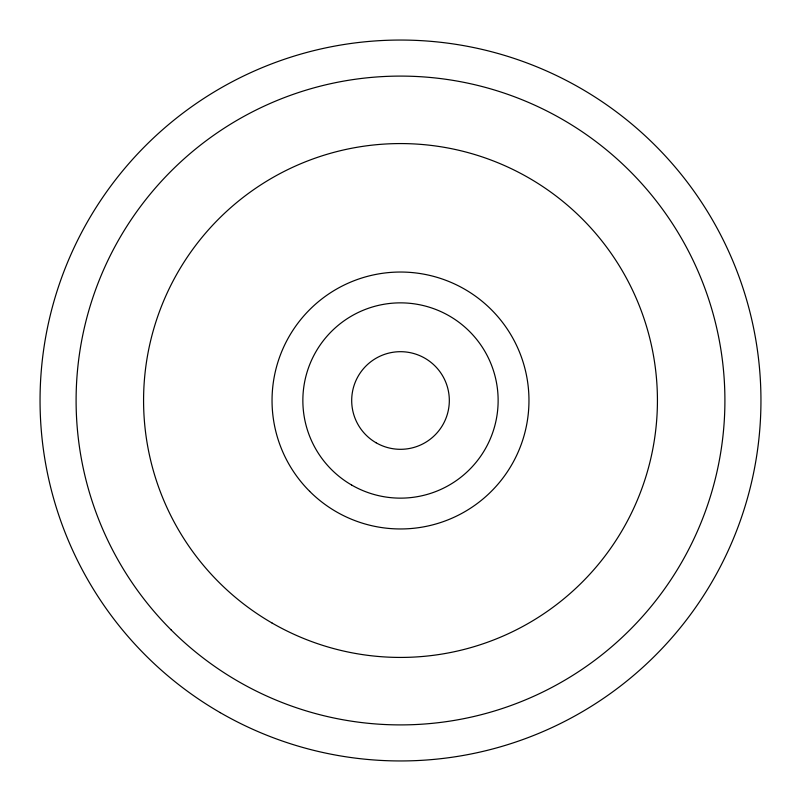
<?xml version="1.0" encoding="UTF-8"?>
<svg xmlns="http://www.w3.org/2000/svg" width="801" height="801" viewBox="0 0 801 801"><rect width="100%" height="100%" fill="white"/><g stroke="black" fill="none" stroke-linecap="round" stroke-linejoin="round"><path stroke-width="1.2" d="M220.275 712.66A360.45 360.45 0 0 0 760.95 400.5A360.45 360.45 0 0 0 220.275 88.34A360.45 360.45 0 0 0 220.275 712.66M171.114 629.886A324.405 324.405 0 0 0 713.851 484.465A324.405 324.405 0 0 0 316.535 87.149A324.405 324.405 0 0 0 171.114 629.886M309.667 491.333A128.46 128.46 0 0 0 524.585 433.752A128.46 128.46 0 0 0 367.248 276.415A128.46 128.46 0 0 0 309.667 491.333M351.679 485.056A97.632 97.632 0 0 0 498.132 400.5A97.632 97.632 0 0 0 351.679 315.944A97.632 97.632 0 0 0 351.679 485.056M272.04 623.008A256.931 256.931 0 0 0 657.431 400.5A256.931 256.931 0 0 0 272.04 177.992A256.931 256.931 0 0 0 272.04 623.008M376.09 442.773A48.821 48.821 0 0 0 449.321 400.5A48.821 48.821 0 0 0 376.09 358.227A48.821 48.821 0 0 0 376.09 442.773"/></g></svg>
